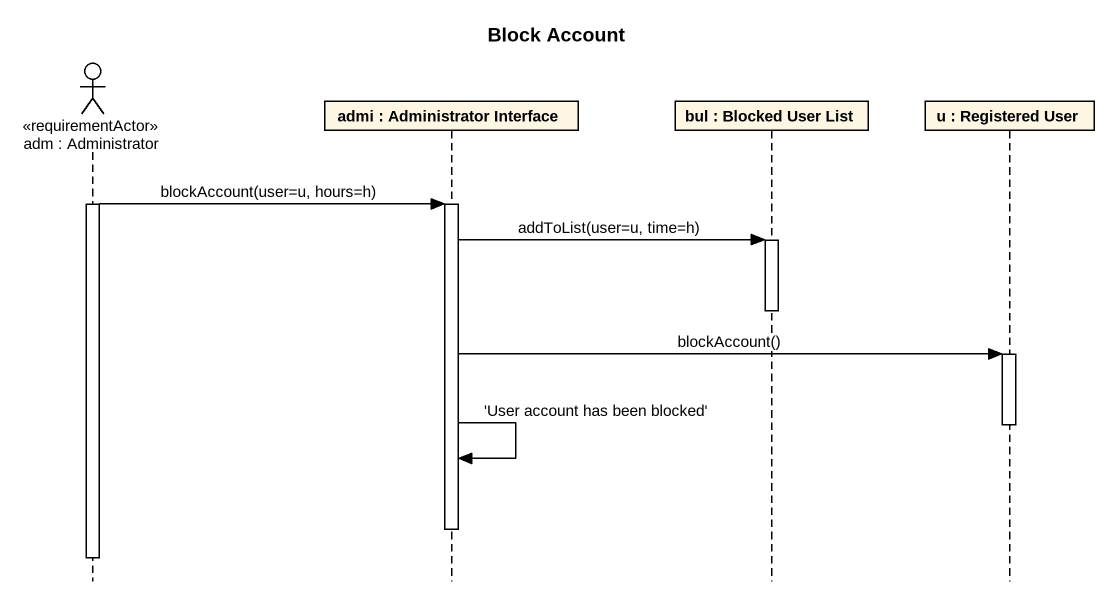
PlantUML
@startuml
title Block Account
hide footbox
actor "adm : Administrator" as adm <<requirementActor>>
participant "admi : Administrator Interface" as admi
participant "bul : Blocked User List" as bul
participant "u : Registered User" as u

activate adm
adm -> admi : blockAccount(user=u, hours=h)
activate admi
admi -> bul : addToList(user=u, time=h)
activate bul
deactivate bul
admi -> u : blockAccount()
activate u
deactivate u
admi -> admi : 'User account has been blocked'
deactivate admi
deactivate adm
@enduml
